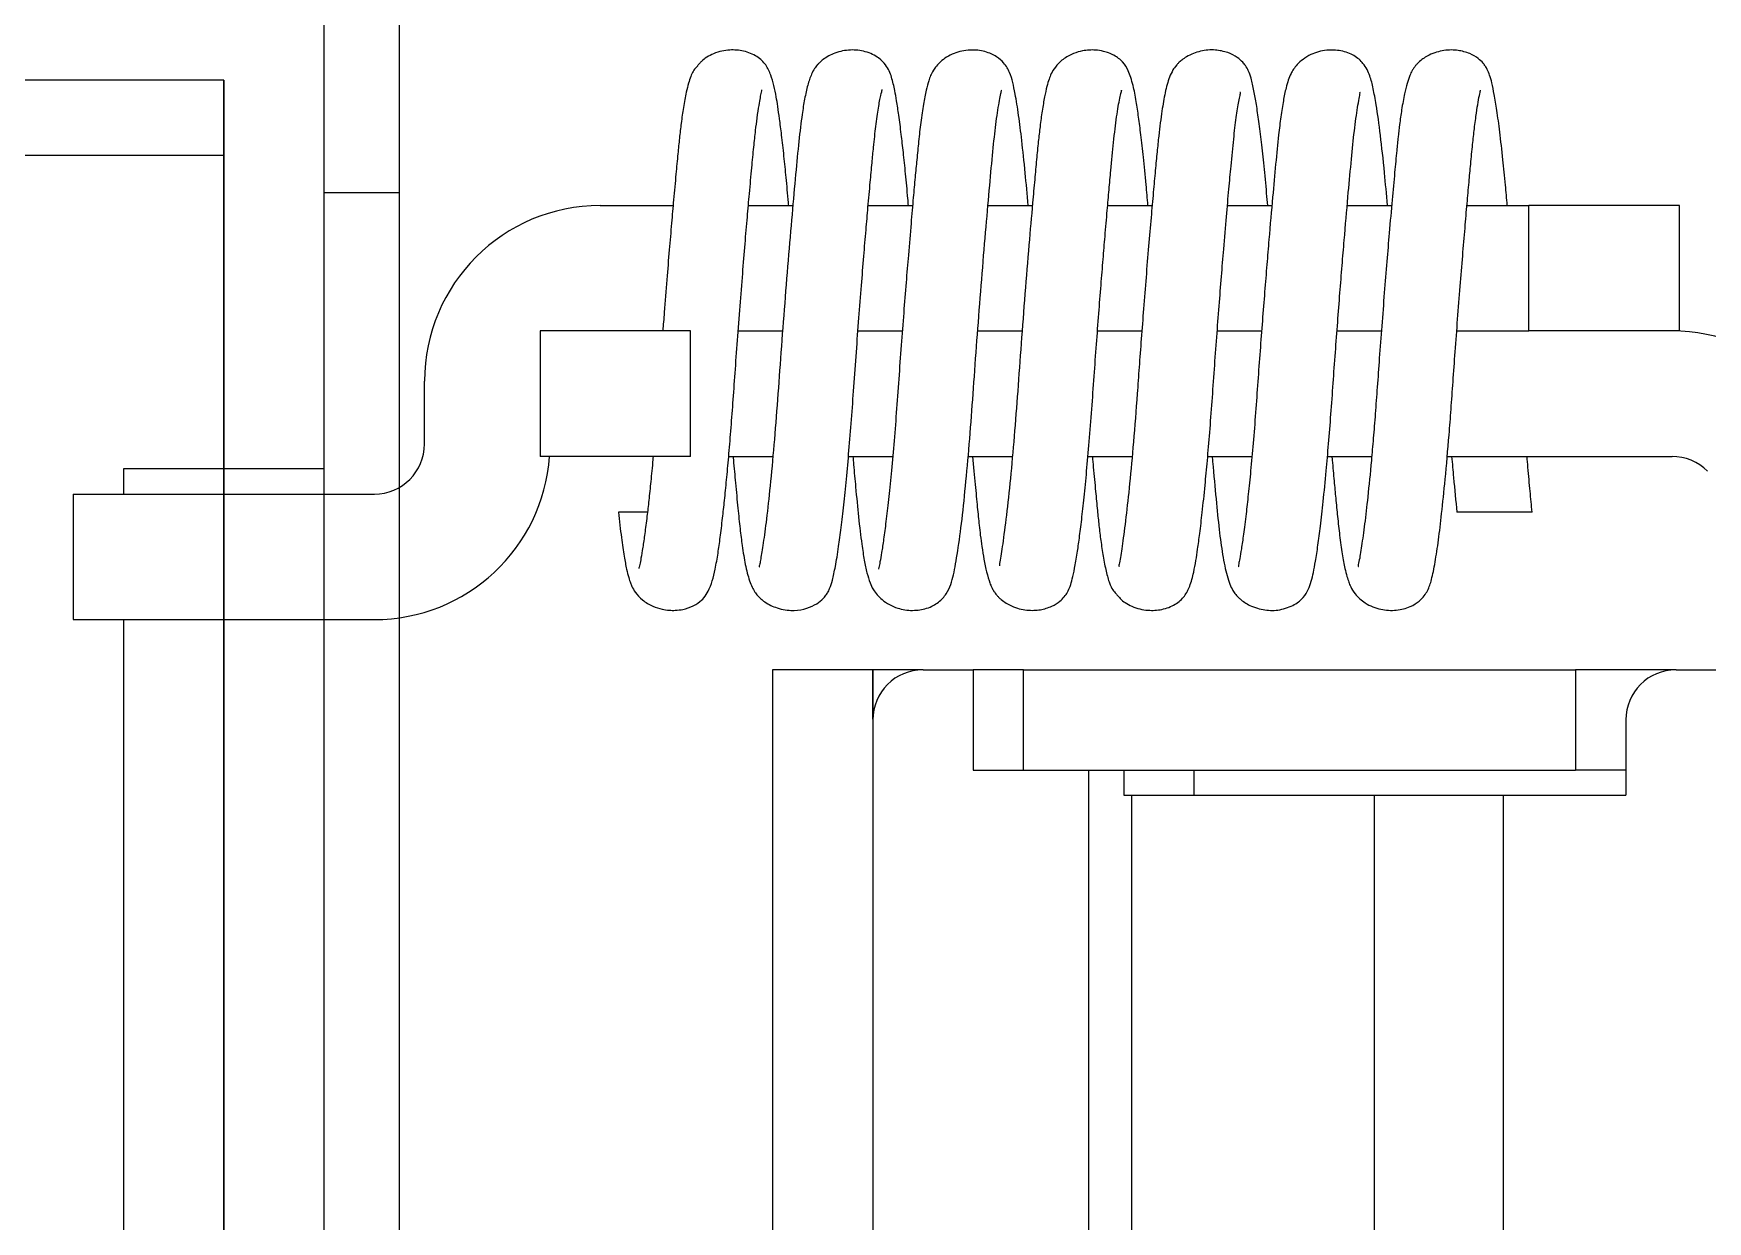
# Model space of a CAD drawing. Extents: x -3080 to 28500, y -1326 to 31609.
# Drawn here: x 6734.811 to 6738.146, y 26406.237 to 26408.604 of the extents above; entities that cross this region are included whole.
import ezdxf

# ---------------------------------------------------------------- set-up
doc = ezdxf.new("R2010")
doc.units = 0
doc.header["$LTSCALE"] = 100
doc.layers.add('0-xref', color=8, linetype='Continuous')
doc.layers.add('188K-SM-07-F10-MECH-CR PIPE-Y2257103$0$AP7P1-SM-08-FNN-120-A(4)-SMP$0$15P6-SM-08-FNN-320-A(10)-UIS-TCM$0$15P6-SM-08-FNN-00-(@10)170308-MIC$0$0-CDS', color=140, linetype='Continuous')

# ---------------------------------------------------------------- blocks, each defined once
blk = doc.blocks.new('188K-SM-07-F10-MECH-CR PIPE-Y2257103$0$CDS-CVD')
at = {"layer": '188K-SM-07-F10-MECH-CR PIPE-Y2257103$0$AP7P1-SM-08-FNN-120-A(4)-SMP$0$15P6-SM-08-FNN-320-A(10)-UIS-TCM$0$15P6-SM-08-FNN-00-(@10)170308-MIC$0$0-CDS', "ltscale": 0.1}
for p, q in [((6735.39, -72972.4769), (6735.39, -72925.4769)), ((6735.54, -72941.6358), (6735.54, -72925.4769)), ((6735.19, -72926.2522), (6733.84, -72926.2522)), ((6735.19, -72972.7522), (6735.19, -72926.2522)), ((6735.19, -72926.2522), (6735.19, -72930.298)), ((6735.19, -72926.4022), (6733.99, -72926.4022)), ((6735.54, -72926.4769), (6735.39, -72926.4769)), ((6735.94, -72926.5019), (6736.085, -72926.5019)), ((6736.2351, -72926.5019), (6736.3236, -72926.5019)), ((6736.4736, -72926.5019), (6736.5622, -72926.5019)), ((6736.7122, -72926.5019), (6736.8007, -72926.5019)), ((6736.9508, -72926.5019), (6737.0393, -72926.5019)), ((6737.1894, -72926.5019), (6737.2779, -72926.5019)), ((6737.4279, -72926.5019), (6737.5164, -72926.5019)), ((6737.6665, -72926.5019), (6737.79, -72926.5019)), ((6737.79, -72926.7519), (6737.79, -72926.5019)), ((6738.09, -72926.5019), (6737.79, -72926.5019)), ((6738.09, -72926.7519), (6738.09, -72926.5019)), ((6735.82, -72926.7519), (6735.82, -72927.0019)), ((6736.12, -72926.7519), (6735.82, -72926.7519)), ((6736.12, -72927.0019), (6736.12, -72926.7519)), ((6736.2148, -72926.7519), (6736.3031, -72926.7519)), ((6736.4533, -72926.7519), (6736.5417, -72926.7519)), ((6736.6919, -72926.7519), (6736.7803, -72926.7519)), ((6736.9305, -72926.7519), (6737.0188, -72926.7519)), ((6737.169, -72926.7519), (6737.2574, -72926.7519)), ((6737.4076, -72926.7519), (6737.4959, -72926.7519)), ((6737.6462, -72926.7519), (6737.79, -72926.7519)), ((6738.09, -72926.7519), (6737.79, -72926.7519)), ((6735.59, -72926.9769), (6735.59, -72926.8519)), ((6734.99, -72927.0269), (6734.99, -72927.0769)), ((6735.1265, -72927.0269), (6734.99, -72927.0269)), ((6735.39, -72927.0269), (6735.1265, -72927.0269)), ((6735.39, -72927.0769), (6735.39, -72927.0269)), ((6736.12, -72927.0019), (6735.82, -72927.0019)), ((6736.1958, -72927.0019), (6736.2838, -72927.0019)), ((6736.4344, -72927.0019), (6736.5224, -72927.0019)), ((6736.6729, -72927.0019), (6736.7609, -72927.0019)), ((6736.9115, -72927.0019), (6736.9994, -72927.0019)), ((6737.1501, -72927.0019), (6737.2381, -72927.0019)), ((6737.3886, -72927.0019), (6737.4767, -72927.0019)), ((6737.6271, -72927.0019), (6738.075, -72927.0019)), ((6734.89, -72927.0769), (6734.89, -72927.3269)), ((6734.89, -72927.0769), (6735.19, -72927.0769)), ((6735.19, -72927.0769), (6735.49, -72927.0769)), ((6735.19, -72927.0769), (6735.19, -72927.3269)), ((6736.0337, -72927.1127), (6735.9763, -72927.1127)), ((6737.7213, -72927.1127), (6737.6463, -72927.1127)), ((6737.7963, -72927.1127), (6737.7213, -72927.1127)), ((6734.89, -72927.3269), (6735.19, -72927.3269)), ((6734.99, -72927.3269), (6734.99, -72929.6769)), ((6735.19, -72927.3269), (6735.49, -72927.3269)), ((6735.39, -72929.6769), (6735.39, -72927.3269)), ((6736.283, -72927.4269), (6736.283, -72929.5269)), ((6736.483, -72927.4269), (6736.283, -72927.4269)), ((6736.483, -72927.4269), (6736.483, -72929.5269)), ((6736.583, -72927.4269), (6736.483, -72927.4269)), ((6736.483, -72927.5255), (6736.483, -72927.4269)), ((6736.583, -72927.4269), (6736.683, -72927.4269)), ((6736.683, -72927.4269), (6736.683, -72927.6269)), ((6736.783, -72927.4269), (6736.683, -72927.4269)), ((6736.783, -72927.6269), (6736.783, -72927.4269)), ((6736.783, -72927.4269), (6737.883, -72927.4269)), ((6737.883, -72927.4269), (6737.883, -72927.6269)), ((6738.083, -72927.4269), (6737.883, -72927.4269)), ((6738.083, -72927.4269), (6738.383, -72927.4269)), ((6737.983, -72927.5269), (6737.983, -72927.6769)), ((6736.683, -72927.6269), (6736.783, -72927.6269)), ((6736.783, -72927.6269), (6737.883, -72927.6269)), ((6736.9131, -72929.3269), (6736.9131, -72927.6269)), ((6736.983, -72927.6269), (6736.983, -72927.6769)), ((6737.1227, -72927.6269), (6737.1227, -72927.6769)), ((6737.983, -72927.6269), (6737.883, -72927.6269)), ((6736.983, -72927.6769), (6736.9989, -72927.6769)), ((6736.9989, -72929.2769), (6736.9989, -72927.6769)), ((6736.9989, -72927.6769), (6737.4824, -72927.6769)), ((6737.4824, -72929.2769), (6737.4824, -72927.6769)), ((6737.4824, -72927.6769), (6737.7396, -72927.6769)), ((6737.7396, -72927.6769), (6737.983, -72927.6769)), ((6737.7396, -72929.2769), (6737.7396, -72927.6769))]:
    blk.add_line(p, q, dxfattribs=at)
for centre, radius, start, end in [((6735.94, -72926.8519), 0.35, 90, 180), ((6738.075, -72927.1019), 0.35, 45, 90), ((6735.49, -72926.9769), 0.1, 270, 0), ((6735.49, -72926.9769), 0.35, 270, 355.904), ((6738.075, -72927.1019), 0.1, 45, 90), ((6736.583, -72927.5269), 0.1, 90, 180), ((6738.083, -72927.5269), 0.1, 90, 180)]:
    blk.add_arc(centre, radius, start, end, dxfattribs=at)
for points, knots in [([(6736.3154, -72926.5019), (6736.3152, -72926.5), (6736.3136, -72926.4803), (6736.3104, -72926.4471), (6736.3059, -72926.4017), (6736.3014, -72926.3625), (6736.2973, -72926.3299), (6736.2937, -72926.305), (6736.2904, -72926.2843), (6736.2862, -72926.2625), (6736.2795, -72926.2401), (6736.2727, -72926.2254), (6736.2629, -72926.2135), (6736.2532, -72926.2057), (6736.2405, -72926.1988), (6736.2211, -72926.1927), (6736.2023, -72926.1913), (6736.1823, -72926.1939), (6736.1661, -72926.1988), (6736.1518, -72926.2062), (6736.1436, -72926.2127), (6736.1388, -72926.2177), (6736.1365, -72926.2203), (6736.1351, -72926.222), (6736.1339, -72926.2235), (6736.1323, -72926.2255), (6736.1296, -72926.2287), (6736.1281, -72926.23), (6736.1242, -72926.2358), (6736.1202, -72926.2443), (6736.1156, -72926.2582), (6736.1107, -72926.278), (6736.1058, -72926.3045), (6736.1013, -72926.336), (6736.0977, -72926.3671), (6736.0943, -72926.4005), (6736.0905, -72926.4412), (6736.0863, -72926.4875), (6736.0818, -72926.5382), (6736.0773, -72926.5914), (6736.0724, -72926.6509), (6736.0681, -72926.7054), (6736.0655, -72926.7396), (6736.0645, -72926.7519)], [0, 0, 0, 0, 0.004267, 0.044872, 0.082531, 0.123453, 0.159479, 0.190506, 0.217405, 0.250424, 0.284727, 0.324729, 0.343329, 0.359209, 0.372222, 0.383527, 0.405085, 0.41711, 0.428767, 0.439457, 0.449405, 0.453345, 0.454954, 0.45643, 0.457903, 0.459511, 0.463548, 0.478976, 0.496612, 0.527343, 0.557818, 0.589965, 0.633991, 0.671782, 0.703589, 0.734388, 0.770717, 0.813069, 0.848802, 0.887823, 0.929915, 0.974734, 1, 1, 1, 1]), ([(6736.5539, -72926.5019), (6736.5535, -72926.4973), (6736.5517, -72926.4749), (6736.5482, -72926.4392), (6736.5439, -72926.3964), (6736.5393, -72926.3571), (6736.5349, -72926.3227), (6736.5306, -72926.2941), (6736.5264, -72926.2701), (6736.5205, -72926.2452), (6736.5128, -72926.2259), (6736.4987, -72926.2103), (6736.4833, -72926.2007), (6736.4632, -72926.1932), (6736.4381, -72926.1908), (6736.4097, -72926.1961), (6736.3882, -72926.2073), (6736.3773, -72926.2167), (6736.3704, -72926.224), (6736.3658, -72926.2306), (6736.3591, -72926.2431), (6736.3531, -72926.2613), (6736.347, -72926.2887), (6736.3413, -72926.3243), (6736.3355, -72926.3727), (6736.3292, -72926.4398), (6736.3219, -72926.5196), (6736.3142, -72926.6108), (6736.3064, -72926.7083), (6736.2989, -72926.8063), (6736.2923, -72926.9016), (6736.285, -72926.9912), (6736.2775, -72927.0704), (6736.2703, -72927.1339), (6736.2641, -72927.1799), (6736.2596, -72927.2055), (6736.2575, -72927.2183), (6736.2558, -72927.2228), (6736.257, -72927.222), (6736.257, -72927.222)], [0, 0, 0, 0, 0.007337, 0.035729, 0.062379, 0.087107, 0.116886, 0.142917, 0.165262, 0.197294, 0.230481, 0.248113, 0.257221, 0.266077, 0.283174, 0.300993, 0.31449, 0.319209, 0.322891, 0.332902, 0.349215, 0.379677, 0.41019, 0.43888, 0.480603, 0.522919, 0.567988, 0.614953, 0.662246, 0.708893, 0.754307, 0.801125, 0.847748, 0.891653, 0.932024, 0.968364, 0.984966, 0.999835, 1, 1, 1, 1]), ([(6736.7924, -72926.5019), (6736.7905, -72926.4799), (6736.7863, -72926.4324), (6736.7799, -72926.3729), (6736.7733, -72926.3205), (6736.7673, -72926.2825), (6736.7618, -72926.2564), (6736.7565, -72926.2378), (6736.7468, -72926.22), (6736.7304, -72926.205), (6736.7074, -72926.1941), (6736.6748, -72926.1905), (6736.6483, -72926.1966), (6736.6304, -72926.2057), (6736.6151, -72926.2168), (6736.6025, -72926.2328), (6736.5976, -72926.2441), (6736.5935, -72926.2552), (6736.5888, -72926.2732), (6736.5836, -72926.2999), (6736.5787, -72926.3341), (6736.5742, -72926.3721), (6736.5707, -72926.4091), (6736.5671, -72926.4464), (6736.5633, -72926.4884), (6736.5588, -72926.5398), (6736.554, -72926.5967), (6736.5491, -72926.6566), (6736.5443, -72926.7169), (6736.5394, -72926.7815), (6736.5345, -72926.8485), (6736.5298, -72926.9153), (6736.5246, -72926.9789), (6736.5193, -72927.0372), (6736.514, -72927.0885), (6736.5091, -72927.1319), (6736.5045, -72927.167), (6736.5005, -72927.1936), (6736.4971, -72927.2125), (6736.4952, -72927.2227), (6736.4935, -72927.227), (6736.4942, -72927.2264), (6736.4943, -72927.2263)], [0, 0, 0, 0, 0.0358, 0.077068, 0.114708, 0.153905, 0.180801, 0.206788, 0.230263, 0.245612, 0.261592, 0.277791, 0.296636, 0.30724, 0.316431, 0.330849, 0.343291, 0.357961, 0.382194, 0.411636, 0.443475, 0.4713, 0.495215, 0.516273, 0.539311, 0.566743, 0.598524, 0.625087, 0.653775, 0.684301, 0.716287, 0.7491, 0.78191, 0.814323, 0.84597, 0.876519, 0.905692, 0.933276, 0.959127, 0.981601, 0.998599, 1, 1, 1, 1]), ([(6737.0311, -72926.5019), (6737.0299, -72926.488), (6737.0269, -72926.4539), (6737.0221, -72926.4065), (6737.0171, -72926.3616), (6737.0124, -72926.3253), (6737.0076, -72926.2928), (6737.0015, -72926.2606), (6736.9927, -72926.2342), (6736.9845, -72926.2197), (6736.9738, -72926.2094), (6736.9649, -72926.2032), (6736.9533, -72926.1979), (6736.9409, -72926.1941), (6736.9279, -72926.1921), (6736.9131, -72926.192), (6736.8986, -72926.1939), (6736.8815, -72926.1989), (6736.8616, -72926.2097), (6736.8454, -72926.2261), (6736.8374, -72926.2407), (6736.8337, -72926.2507), (6736.8292, -72926.2655), (6736.8248, -72926.2858), (6736.8203, -72926.3122), (6736.8162, -72926.3427), (6736.8125, -72926.3752), (6736.8091, -72926.4102), (6736.8053, -72926.4509), (6736.8003, -72926.5066), (6736.7937, -72926.5822), (6736.786, -72926.6772), (6736.7783, -72926.7761), (6736.7715, -72926.8724), (6736.7646, -72926.9636), (6736.7569, -72927.048), (6736.749, -72927.122), (6736.7412, -72927.1792), (6736.7374, -72927.2057), (6736.7349, -72927.218), (6736.7352, -72927.2191), (6736.7353, -72927.2196)], [0, 0, 0, 0, 0.023105, 0.056373, 0.086927, 0.114539, 0.142005, 0.173535, 0.208861, 0.236215, 0.247103, 0.255724, 0.262441, 0.268088, 0.276934, 0.283495, 0.291532, 0.303354, 0.31811, 0.331874, 0.344892, 0.360154, 0.379883, 0.404175, 0.432359, 0.458274, 0.480241, 0.504286, 0.528718, 0.555442, 0.599618, 0.647606, 0.695214, 0.741025, 0.786804, 0.833862, 0.881752, 0.930435, 0.978491, 0.990385, 1, 1, 1, 1]), ([(6737.2696, -72926.5019), (6737.2689, -72926.4938), (6737.2665, -72926.4659), (6737.2623, -72926.4232), (6737.2571, -72926.3751), (6737.252, -72926.3342), (6737.2471, -72926.3003), (6737.242, -72926.2713), (6737.2371, -72926.2498), (6737.2317, -72926.2343), (6737.2271, -72926.2253), (6737.2199, -72926.2161), (6737.2085, -72926.2058), (6737.1897, -72926.1962), (6737.1628, -72926.1909), (6737.1374, -72926.193), (6737.113, -72926.2019), (6737.0989, -72926.2115), (6737.092, -72926.2176), (6737.0849, -72926.2254), (6737.0796, -72926.2337), (6737.0719, -72926.2499), (6737.0652, -72926.2756), (6737.0586, -72926.3134), (6737.0533, -72926.3542), (6737.0491, -72926.3954), (6737.0456, -72926.4326), (6737.0416, -72926.4762), (6737.0371, -72926.5266), (6737.0322, -72926.5833), (6737.0272, -72926.6443), (6737.0223, -72926.7065), (6737.0177, -72926.7666), (6737.0134, -72926.8234), (6737.0085, -72926.8932), (6737.0023, -72926.973), (6736.9946, -72927.0561), (6736.9871, -72927.1254), (6736.9798, -72927.1788), (6736.976, -72927.2067), (6736.9726, -72927.2207), (6736.9738, -72927.2208), (6736.9741, -72927.2209)], [0, 0, 0, 0, 0.012977, 0.044323, 0.074895, 0.104463, 0.132844, 0.159901, 0.1915, 0.215175, 0.231416, 0.239392, 0.249531, 0.261858, 0.275664, 0.29283, 0.308329, 0.314124, 0.318588, 0.322158, 0.335027, 0.3558, 0.39447, 0.431024, 0.470877, 0.492491, 0.515805, 0.541148, 0.56847, 0.597655, 0.628257, 0.658106, 0.68659, 0.713558, 0.738938, 0.78771, 0.834079, 0.878048, 0.923024, 0.968181, 0.990567, 1, 1, 1, 1]), ([(6737.5082, -72926.5019), (6737.5062, -72926.4797), (6737.5017, -72926.4284), (6737.4942, -72926.3604), (6737.4868, -72926.3058), (6737.4797, -72926.268), (6737.4741, -72926.244), (6737.4629, -72926.2206), (6737.4438, -72926.2033), (6737.4188, -72926.1928), (6737.3831, -72926.1912), (6737.359, -72926.1986), (6737.3404, -72926.2097), (6737.3252, -72926.2232), (6737.3148, -72926.2399), (6737.3104, -72926.2523), (6737.3051, -72926.2702), (6737.3006, -72926.2928), (6737.2958, -72926.3238), (6737.2906, -72926.3652), (6737.2855, -72926.418), (6737.2791, -72926.4877), (6737.2731, -72926.5563), (6737.2677, -72926.6204), (6737.2634, -72926.6746), (6737.2588, -72926.7323), (6737.2543, -72926.7923), (6737.2498, -72926.8537), (6737.2454, -72926.9156), (6737.2406, -72926.9753), (6737.2357, -72927.0299), (6737.2309, -72927.0769), (6737.2262, -72927.1197), (6737.2216, -72927.1563), (6737.2173, -72927.1852), (6737.214, -72927.2045), (6737.2115, -72927.217), (6737.2109, -72927.2209), (6737.2116, -72927.2216), (6737.2118, -72927.2218)], [0, 0, 0, 0, 0.036742, 0.084736, 0.132872, 0.16472, 0.196099, 0.226928, 0.249073, 0.268422, 0.28426, 0.305131, 0.317359, 0.32786, 0.344518, 0.360705, 0.379261, 0.407933, 0.437842, 0.465945, 0.505054, 0.543965, 0.588921, 0.613871, 0.640287, 0.667982, 0.696715, 0.7262, 0.756738, 0.788702, 0.81924, 0.847824, 0.8742, 0.905655, 0.932738, 0.955459, 0.971425, 0.990666, 1, 1, 1, 1]), ([(6737.7468, -72926.5019), (6737.7456, -72926.4881), (6737.7428, -72926.456), (6737.7378, -72926.4063), (6737.7321, -72926.3557), (6737.7263, -72926.3128), (6737.7211, -72926.2808), (6737.7164, -72926.2583), (6737.7123, -72926.243), (6737.7081, -72926.2325), (6737.7038, -72926.2249), (6737.6987, -72926.2179), (6737.6886, -72926.2081), (6737.6721, -72926.1983), (6737.6517, -72926.1928), (6737.6349, -72926.1918), (6737.6167, -72926.1931), (6737.5938, -72926.1996), (6737.5757, -72926.2113), (6737.568, -72926.2189), (6737.5655, -72926.2217), (6737.5632, -72926.2244), (6737.5604, -72926.2282), (6737.5565, -72926.2344), (6737.552, -72926.244), (6737.5471, -72926.2586), (6737.5417, -72926.2806), (6737.5366, -72926.3082), (6737.5325, -72926.3382), (6737.5293, -72926.3652), (6737.5262, -72926.3964), (6737.5223, -72926.4375), (6737.5173, -72926.4921), (6737.512, -72926.552), (6737.5068, -72926.6144), (6737.5018, -72926.6766), (6737.4967, -72926.7413), (6737.492, -72926.8044), (6737.4878, -72926.863), (6737.4839, -72926.9165), (6737.48, -72926.9653), (6737.475, -72927.0222), (6737.4692, -72927.0811), (6737.4626, -72927.1384), (6737.4562, -72927.1829), (6737.4526, -72927.2076), (6737.4489, -72927.2215), (6737.45, -72927.2212), (6737.4503, -72927.2211)], [0, 0, 0, 0, 0.022447, 0.052442, 0.089796, 0.123797, 0.15424, 0.181076, 0.203503, 0.221072, 0.231045, 0.2384, 0.247554, 0.259468, 0.272894, 0.280648, 0.289593, 0.306187, 0.317473, 0.321045, 0.322534, 0.324543, 0.330659, 0.339705, 0.356395, 0.378357, 0.402238, 0.432583, 0.456571, 0.475191, 0.493904, 0.521678, 0.553166, 0.588295, 0.616893, 0.6472, 0.678856, 0.709286, 0.737324, 0.763613, 0.788867, 0.812859, 0.856316, 0.89383, 0.932154, 0.972262, 0.992211, 1, 1, 1, 1]), ([(6735.9763, -72927.1127), (6735.9782, -72927.1303), (6735.9817, -72927.1633), (6735.9871, -72927.2), (6735.9921, -72927.2256), (6735.9962, -72927.2422), (6735.9998, -72927.2529), (6736.0029, -72927.2607), (6736.0091, -72927.2727), (6736.024, -72927.289), (6736.0437, -72927.3006), (6736.0613, -72927.3063), (6736.0758, -72927.3085), (6736.0905, -72927.3087), (6736.1067, -72927.3068), (6736.1239, -72927.3008), (6736.1385, -72927.2919), (6736.1482, -72927.2823), (6736.156, -72927.2696), (6736.1632, -72927.2509), (6736.1695, -72927.2253), (6736.1745, -72927.196), (6736.179, -72927.1631), (6736.1834, -72927.1278), (6736.1876, -72927.0893), (6736.1917, -72927.0486), (6736.1959, -72927.0024), (6736.2001, -72926.9512), (6736.2044, -72926.8954), (6736.2086, -72926.8347), (6736.2134, -72926.7697), (6736.2184, -72926.703), (6736.2236, -72926.6384), (6736.2284, -72926.579), (6736.2329, -72926.5258), (6736.2374, -72926.4747), (6736.2418, -72926.4278), (6736.2457, -72926.3862), (6736.2493, -72926.353), (6736.2529, -72926.3248), (6736.2561, -72926.303), (6736.259, -72926.2863), (6736.2611, -72926.2764), (6736.2623, -72926.2719), (6736.2621, -72926.2716), (6736.262, -72926.2715)], [0, 0, 0, 0, 0.038629, 0.072542, 0.100999, 0.123562, 0.140015, 0.150612, 0.163548, 0.177301, 0.192835, 0.20573, 0.214742, 0.221449, 0.230215, 0.242372, 0.250621, 0.267336, 0.28886, 0.317278, 0.343535, 0.374908, 0.402787, 0.432735, 0.457181, 0.483201, 0.510636, 0.539278, 0.568875, 0.59958, 0.632617, 0.666929, 0.699862, 0.73101, 0.760148, 0.78713, 0.819629, 0.848169, 0.873771, 0.896782, 0.926352, 0.949664, 0.973765, 0.992735, 1, 1, 1, 1]), ([(6736.2046, -72927.0019), (6736.2048, -72927.0042), (6736.2064, -72927.0227), (6736.2096, -72927.058), (6736.214, -72927.1046), (6736.2183, -72927.1459), (6736.2232, -72927.1842), (6736.2288, -72927.2186), (6736.2354, -72927.2453), (6736.2417, -72927.2614), (6736.247, -72927.2709), (6736.2517, -72927.2774), (6736.2584, -72927.2845), (6736.2696, -72927.2938), (6736.2857, -72927.3021), (6736.3047, -72927.3072), (6736.3232, -72927.3093), (6736.3445, -72927.3075), (6736.3673, -72927.2988), (6736.3809, -72927.2887), (6736.3892, -72927.2794), (6736.3934, -72927.2728), (6736.3982, -72927.263), (6736.403, -72927.2472), (6736.4086, -72927.2212), (6736.4144, -72927.1856), (6736.4199, -72927.1439), (6736.4251, -72927.099), (6736.4303, -72927.0476), (6736.4355, -72926.9904), (6736.4405, -72926.9287), (6736.4452, -72926.8629), (6736.4501, -72926.7948), (6736.4552, -72926.7269), (6736.4602, -72926.6626), (6736.4649, -72926.604), (6736.4693, -72926.5519), (6736.4735, -72926.5025), (6736.4776, -72926.4576), (6736.4812, -72926.4181), (6736.4849, -72926.38), (6736.4891, -72926.3419), (6736.4941, -72926.3064), (6736.4985, -72926.2828), (6736.5019, -72926.2711), (6736.5017, -72926.2707), (6736.5016, -72926.2705)], [0, 0, 0, 0, 0.003552, 0.029307, 0.060537, 0.08884, 0.115194, 0.151456, 0.18957, 0.20816, 0.221885, 0.230823, 0.234467, 0.239171, 0.252579, 0.2611, 0.27008, 0.284818, 0.297423, 0.308499, 0.31672, 0.326332, 0.340183, 0.365029, 0.397619, 0.434031, 0.462805, 0.492653, 0.523366, 0.554694, 0.586352, 0.61808, 0.650921, 0.683089, 0.713521, 0.741908, 0.768039, 0.791788, 0.819655, 0.84322, 0.863369, 0.894798, 0.92897, 0.96155, 0.987418, 1, 1, 1, 1]), ([(6736.4432, -72927.0019), (6736.4436, -72927.0073), (6736.4455, -72927.0287), (6736.4493, -72927.07), (6736.4545, -72927.1253), (6736.4602, -72927.1735), (6736.4658, -72927.2088), (6736.4707, -72927.233), (6736.4764, -72927.2515), (6736.4828, -72927.2671), (6736.4983, -72927.286), (6736.5158, -72927.2975), (6736.535, -72927.3058), (6736.5609, -72927.3103), (6736.5941, -72927.3048), (6736.6156, -72927.2924), (6736.6303, -72927.2756), (6736.6414, -72927.2503), (6736.6476, -72927.219), (6736.6566, -72927.1623), (6736.6646, -72927.0925), (6736.6723, -72927.0119), (6736.6795, -72926.9238), (6736.686, -72926.8306), (6736.6932, -72926.734), (6736.7008, -72926.6366), (6736.7085, -72926.5441), (6736.7157, -72926.4621), (6736.722, -72926.3937), (6736.7271, -72926.3465), (6736.7313, -72926.3158), (6736.7346, -72926.2958), (6736.7372, -72926.2813), (6736.7393, -72926.2731), (6736.739, -72926.2725), (6736.7388, -72926.2723)], [0, 0, 0, 0, 0.008521, 0.034236, 0.072159, 0.113075, 0.142595, 0.170684, 0.194387, 0.209837, 0.228014, 0.239786, 0.251346, 0.269327, 0.285682, 0.305947, 0.32827, 0.351094, 0.397624, 0.444925, 0.492319, 0.539109, 0.584694, 0.628935, 0.674383, 0.720843, 0.767327, 0.811996, 0.854005, 0.894439, 0.916203, 0.93965, 0.964642, 0.988063, 1, 1, 1, 1]), ([(6736.6817, -72927.0019), (6736.6817, -72927.002), (6736.6835, -72927.0221), (6736.6867, -72927.0566), (6736.691, -72927.1022), (6736.6942, -72927.1348), (6736.6972, -72927.1603), (6736.7004, -72927.1835), (6736.7045, -72927.2088), (6736.7097, -72927.2335), (6736.7148, -72927.2509), (6736.7195, -72927.2623), (6736.723, -72927.2688), (6736.7263, -72927.2738), (6736.7289, -72927.2772), (6736.7314, -72927.28), (6736.7342, -72927.2831), (6736.7427, -72927.2909), (6736.7621, -72927.3026), (6736.7853, -72927.3082), (6736.8032, -72927.3088), (6736.8199, -72927.3073), (6736.8395, -72927.3013), (6736.855, -72927.2914), (6736.866, -72927.2802), (6736.8716, -72927.2711), (6736.8764, -72927.2603), (6736.8807, -72927.2454), (6736.8852, -72927.2245), (6736.8899, -72927.1971), (6736.8945, -72927.1644), (6736.8991, -72927.1275), (6736.904, -72927.0831), (6736.909, -72927.0312), (6736.9142, -72926.9723), (6736.9191, -72926.9088), (6736.9237, -72926.8434), (6736.9284, -72926.7794), (6736.933, -72926.7184), (6736.9374, -72926.6617), (6736.9416, -72926.6103), (6736.9457, -72926.5604), (6736.9497, -72926.5139), (6736.9536, -72926.4703), (6736.9578, -72926.4238), (6736.9626, -72926.3728), (6736.9686, -72926.3229), (6736.9741, -72926.2916), (6736.9774, -72926.276), (6736.9792, -72926.2716), (6736.9781, -72926.2724), (6736.978, -72926.2725)], [0, 0, 0, 0, 0.000191, 0.031846, 0.059834, 0.084589, 0.09934, 0.117612, 0.139844, 0.166217, 0.194127, 0.208162, 0.219254, 0.227415, 0.23271, 0.234359, 0.235862, 0.239728, 0.25164, 0.268631, 0.277122, 0.284639, 0.297709, 0.309272, 0.317953, 0.330134, 0.348455, 0.369783, 0.395781, 0.425553, 0.450347, 0.477184, 0.505938, 0.536411, 0.568324, 0.60131, 0.633121, 0.663536, 0.692436, 0.719529, 0.744593, 0.767481, 0.794472, 0.817439, 0.839984, 0.876878, 0.918013, 0.95968, 0.980063, 0.999192, 1, 1, 1, 1]), ([(6736.9203, -72927.0019), (6736.9209, -72927.009), (6736.9231, -72927.0338), (6736.9265, -72927.0698), (6736.9301, -72927.1084), (6736.9334, -72927.1407), (6736.9372, -72927.1717), (6736.9419, -72927.2031), (6736.9477, -72927.2322), (6736.9541, -72927.2543), (6736.9593, -72927.2654), (6736.9634, -72927.271), (6736.9649, -72927.2723), (6736.9669, -72927.2747), (6736.9684, -72927.2765), (6736.9695, -72927.278), (6736.9709, -72927.2796), (6736.973, -72927.2821), (6736.9778, -72927.2872), (6736.9853, -72927.2935), (6736.9992, -72927.3011), (6737.0153, -72927.3063), (6737.0354, -72927.3093), (6737.0542, -72927.3083), (6737.0734, -72927.3027), (6737.0867, -72927.296), (6737.0966, -72927.2884), (6737.1043, -72927.2796), (6737.1096, -72927.2709), (6737.1162, -72927.256), (6737.1219, -72927.2352), (6737.1265, -72927.21), (6737.1302, -72927.1858), (6737.1345, -72927.1543), (6737.1394, -72927.1123), (6737.1445, -72927.0633), (6737.1495, -72927.0095), (6737.1542, -72926.9537), (6737.1588, -72926.8926), (6737.1633, -72926.8288), (6737.168, -72926.7649), (6737.1727, -72926.7029), (6737.1774, -72926.6441), (6737.1823, -72926.5841), (6737.1873, -72926.5254), (6737.1921, -72926.4703), (6737.197, -72926.4179), (6737.2017, -72926.3688), (6737.2069, -72926.3257), (6737.2115, -72926.2974), (6737.2147, -72926.2814), (6737.2161, -72926.2762), (6737.2146, -72926.2765), (6737.2142, -72926.2766)], [0, 0, 0, 0, 0.0112849, 0.0392389, 0.0631094, 0.0836558, 0.1062852, 0.1330351, 0.1640526, 0.1965981, 0.2248769, 0.2342989, 0.2427776, 0.2457414, 0.2469083, 0.2479446, 0.2489396, 0.2499876, 0.2525082, 0.2591898, 0.2664253, 0.274295, 0.282585, 0.2973214, 0.3050044, 0.3136311, 0.3241985, 0.3366448, 0.3506261, 0.3640781, 0.3948221, 0.4180633, 0.4392301, 0.4645948, 0.4941266, 0.5276411, 0.5551771, 0.5844892, 0.6152455, 0.6458689, 0.6758421, 0.7049177, 0.7328292, 0.7593595, 0.7922985, 0.8222573, 0.8491353, 0.8850759, 0.9199025, 0.9537633, 0.9715445, 0.992625, 1, 1, 1, 1]), ([(6737.1589, -72927.0019), (6737.1592, -72927.0054), (6737.1619, -72927.0366), (6737.1666, -72927.0866), (6737.1728, -72927.1496), (6737.1796, -72927.1997), (6737.1867, -72927.2347), (6737.1936, -72927.2557), (6737.1991, -72927.2673), (6737.204, -72927.2747), (6737.2091, -72927.2808), (6737.2179, -72927.2894), (6737.2365, -72927.3014), (6737.2648, -72927.3091), (6737.2932, -72927.3091), (6737.3253, -72927.2978), (6737.343, -72927.281), (6737.3503, -72927.268), (6737.3567, -72927.2507), (6737.361, -72927.232), (6737.365, -72927.2101), (6737.3697, -72927.1796), (6737.3748, -72927.1401), (6737.3803, -72927.0909), (6737.3858, -72927.0355), (6737.3909, -72926.9766), (6737.3956, -72926.9182), (6737.3999, -72926.8569), (6737.4043, -72926.7953), (6737.4089, -72926.7349), (6737.4134, -72926.6769), (6737.4177, -72926.6223), (6737.4231, -72926.5572), (6737.4291, -72926.487), (6737.4357, -72926.416), (6737.4414, -72926.357), (6737.4467, -72926.3174), (6737.4512, -72926.2915), (6737.454, -72926.2789), (6737.4534, -72926.277), (6737.4531, -72926.2761)], [0, 0, 0, 0, 0.005405, 0.049138, 0.090554, 0.13224, 0.177058, 0.200362, 0.218398, 0.230105, 0.233839, 0.237845, 0.249629, 0.266397, 0.28372, 0.301196, 0.319007, 0.340906, 0.362099, 0.382874, 0.407904, 0.437403, 0.466942, 0.500058, 0.536453, 0.565621, 0.596068, 0.626344, 0.655769, 0.684474, 0.712205, 0.738742, 0.763914, 0.809647, 0.849972, 0.890028, 0.932569, 0.954821, 0.977976, 1, 1, 1, 1]), ([(6737.3974, -72927.0019), (6737.3976, -72927.0043), (6737.3991, -72927.0214), (6737.4017, -72927.0495), (6737.4052, -72927.0871), (6737.4088, -72927.1238), (6737.413, -72927.1618), (6737.418, -72927.1966), (6737.4228, -72927.2226), (6737.427, -72927.2402), (6737.431, -72927.2524), (6737.434, -72927.2604), (6737.4435, -72927.2774), (6737.461, -72927.2928), (6737.4784, -72927.3017), (6737.4982, -72927.308), (6737.5262, -72927.3098), (6737.5538, -72927.3023), (6737.5766, -72927.2874), (6737.5895, -72927.2682), (6737.597, -72927.2449), (6737.603, -72927.2146), (6737.6098, -72927.1696), (6737.6163, -72927.1152), (6737.6235, -72927.0457), (6737.6298, -72926.9738), (6737.6349, -72926.9075), (6737.6388, -72926.8522), (6737.6431, -72926.792), (6737.6479, -72926.728), (6737.653, -72926.6637), (6737.6579, -72926.6028), (6737.6625, -72926.5476), (6737.6667, -72926.4988), (6737.6705, -72926.4564), (6737.6742, -72926.4169), (6737.6776, -72926.381), (6737.6815, -72926.3459), (6737.6853, -72926.3176), (6737.689, -72926.2943), (6737.6918, -72926.2793), (6737.6939, -72926.2719), (6737.6933, -72926.272), (6737.6932, -72926.2721)], [0, 0, 0, 0, 0.003831, 0.027247, 0.048045, 0.071422, 0.098544, 0.129863, 0.159805, 0.17891, 0.195048, 0.208269, 0.221, 0.237647, 0.248147, 0.25824, 0.274975, 0.291386, 0.306462, 0.331467, 0.359906, 0.39991, 0.438536, 0.476085, 0.518392, 0.566137, 0.591676, 0.618156, 0.646586, 0.677157, 0.708181, 0.737683, 0.765426, 0.791251, 0.815065, 0.836834, 0.862729, 0.88639, 0.91465, 0.940248, 0.969159, 0.993303, 1, 1, 1, 1]), ([(6736.0453, -72927.0019), (6736.0451, -72927.004), (6736.0436, -72927.0216), (6736.0407, -72927.0511), (6736.0368, -72927.089), (6736.0328, -72927.1239), (6736.0287, -72927.1559), (6736.0246, -72927.1842), (6736.0211, -72927.2045), (6736.019, -72927.2172), (6736.0165, -72927.2251), (6736.0173, -72927.2247), (6736.0174, -72927.2247)], [0, 0, 0, 0, 0.016894, 0.145004, 0.265288, 0.377059, 0.512077, 0.641514, 0.776196, 0.87953, 0.984642, 1, 1, 1, 1]), ([(6737.636, -72927.0019), (6737.6373, -72927.0161), (6737.6409, -72927.057), (6737.6442, -72927.0907), (6737.6463, -72927.1127)], [0, 0, 0, 0, 0.347224, 1, 1, 1, 1]), ([(6737.7963, -72927.1127), (6737.795, -72927.0992), (6737.7923, -72927.0714), (6737.7888, -72927.0338), (6737.7867, -72927.0092), (6737.7861, -72927.0019)], [0, 0, 0, 0, 0.402488, 0.824557, 1, 1, 1, 1])]:
    blk.add_open_spline(points, degree=3, knots=knots, dxfattribs=at)
blk = doc.blocks.new('188K-SM-07-F10-MECH-CR PIPE-Y2257103')
blk.add_blockref('188K-SM-07-F10-MECH-CR PIPE-Y2257103$0$CDS-CVD', (0, 99334.7631))

msp = doc.modelspace()

# ---------------------------------------------------------------- block references
at = {"layer": '0-xref'}
msp.add_blockref('188K-SM-07-F10-MECH-CR PIPE-Y2257103', (0, 0), dxfattribs=at)

doc.saveas('drawing.dxf')
